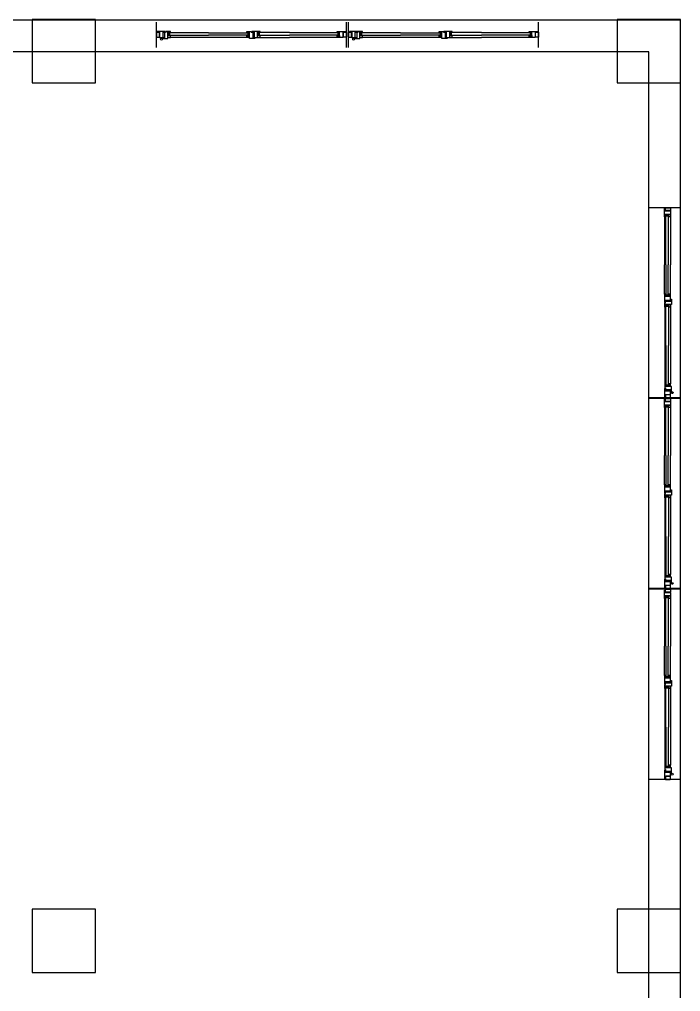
# Model space of a CAD drawing. Header units: millimetres. Extents: x -17017 to 2697, y 1903 to 18260.
# Drawn here: x -17002.614 to -17001.57, y 18234.438 to 18235.972 of the extents above; entities that cross this region are included whole.
import ezdxf

# ---------------------------------------------------------------- set-up
doc = ezdxf.new("R2010")
doc.units = ezdxf.units.MM
for name, color, linetype in [('1', 7, 'Continuous'), ('DUVAR', 7, 'Continuous'), ('KAPI', 3, 'Continuous'), ('PENCERE', 3, 'Continuous')]:
    doc.layers.add(name, color=color, linetype=linetype)

msp = doc.modelspace()

# ---------------------------------------------------------------- linework, layer by layer
at = {"layer": '1'}
for points in [[(-17001.5704, 18235.9711), (-17003.5704, 18235.9711), (-17003.5704, 18235.4448)], [(-17001.5704, 18235.9721), (-17001.6704, 18235.9721), (-17001.6704, 18235.8721), (-17001.5704, 18235.8721)], [(-17001.5704, 18232.9711), (-17001.5704, 18235.9721)], [(-17003.5204, 18233.601), (-17003.5204, 18233.0211), (-17001.6204, 18233.0211), (-17001.6204, 18235.9211), (-17003.5204, 18235.9211), (-17003.5204, 18235.4353)], [(-17001.5704, 18234.5682), (-17001.6704, 18234.5682), (-17001.6704, 18234.4682), (-17001.5704, 18234.4682)]]:
    msp.add_lwpolyline(points, dxfattribs=at)
for points in [[(-17002.4944, 18235.8721), (-17002.4944, 18235.9721), (-17002.5944, 18235.9721), (-17002.5944, 18235.8721)], [(-17002.4944, 18234.4682), (-17002.4944, 18234.5682), (-17002.5944, 18234.5682), (-17002.5944, 18234.4682)]]:
    msp.add_lwpolyline(points, close=True, dxfattribs=at)
at = {"layer": 'DUVAR'}
for p, q in [((-17002.3982, 18235.9281), (-17002.3982, 18235.9681)), ((-17002.0982, 18235.9281), (-17002.0982, 18235.9681)), ((-17002.0948, 18235.9281), (-17002.0948, 18235.9681)), ((-17001.7948, 18235.9281), (-17001.7948, 18235.9681)), ((-17001.5705, 18235.6751), (-17001.6204, 18235.6751)), ((-17001.5705, 18235.3751), (-17001.6204, 18235.3751)), ((-17001.5705, 18235.3742), (-17001.6204, 18235.3742)), ((-17001.5705, 18235.0742), (-17001.6204, 18235.0742)), ((-17001.5705, 18235.073), (-17001.6204, 18235.073)), ((-17001.5705, 18234.773), (-17001.6204, 18234.773))]:
    msp.add_line(p, q, dxfattribs=at)
at = {"layer": 'KAPI'}
for points in [[(-17002.3877, 18235.9438), (-17002.3877, 18235.9522), (-17002.3836, 18235.9522), (-17002.3836, 18235.9531), (-17002.3967, 18235.9531), (-17002.3967, 18235.9522), (-17002.3932, 18235.9522), (-17002.3932, 18235.9438), (-17002.3877, 18235.9438)], [(-17002.1088, 18235.9438), (-17002.1088, 18235.9522), (-17002.1129, 18235.9522), (-17002.1129, 18235.9531), (-17002.0998, 18235.9531), (-17002.0998, 18235.9522), (-17002.1033, 18235.9522), (-17002.1033, 18235.9438), (-17002.1088, 18235.9438)], [(-17002.0842, 18235.9438), (-17002.0842, 18235.9522), (-17002.0801, 18235.9522), (-17002.0801, 18235.9531), (-17002.0933, 18235.9531), (-17002.0933, 18235.9522), (-17002.0897, 18235.9522), (-17002.0897, 18235.9438), (-17002.0842, 18235.9438)], [(-17001.8054, 18235.9438), (-17001.8054, 18235.9522), (-17001.8094, 18235.9522), (-17001.8094, 18235.9531), (-17001.7963, 18235.9531), (-17001.7963, 18235.9522), (-17001.7998, 18235.9522), (-17001.7998, 18235.9438), (-17001.8054, 18235.9438)], [(-17001.5863, 18235.6645), (-17001.5947, 18235.6645), (-17001.5947, 18235.6605), (-17001.5956, 18235.6605), (-17001.5956, 18235.6736), (-17001.5947, 18235.6736), (-17001.5947, 18235.6701), (-17001.5863, 18235.6701), (-17001.5863, 18235.6645)], [(-17001.5863, 18235.3857), (-17001.5947, 18235.3857), (-17001.5947, 18235.3898), (-17001.5956, 18235.3898), (-17001.5956, 18235.3766), (-17001.5947, 18235.3766), (-17001.5947, 18235.3802), (-17001.5863, 18235.3802), (-17001.5863, 18235.3857)], [(-17001.5863, 18235.3636), (-17001.5947, 18235.3636), (-17001.5947, 18235.3596), (-17001.5956, 18235.3596), (-17001.5956, 18235.3727), (-17001.5947, 18235.3727), (-17001.5947, 18235.3691), (-17001.5863, 18235.3691), (-17001.5863, 18235.3636)], [(-17001.5863, 18235.0848), (-17001.5947, 18235.0848), (-17001.5947, 18235.0889), (-17001.5956, 18235.0889), (-17001.5956, 18235.0757), (-17001.5947, 18235.0757), (-17001.5947, 18235.0793), (-17001.5863, 18235.0793), (-17001.5863, 18235.0848)], [(-17001.5863, 18235.0624), (-17001.5947, 18235.0624), (-17001.5947, 18235.0584), (-17001.5956, 18235.0584), (-17001.5956, 18235.0715), (-17001.5947, 18235.0715), (-17001.5947, 18235.068), (-17001.5863, 18235.068), (-17001.5863, 18235.0624)], [(-17001.5863, 18234.7836), (-17001.5947, 18234.7836), (-17001.5947, 18234.7877), (-17001.5956, 18234.7877), (-17001.5956, 18234.7745), (-17001.5947, 18234.7745), (-17001.5947, 18234.7781), (-17001.5863, 18234.7781), (-17001.5863, 18234.7836)]]:
    msp.add_lwpolyline(points, dxfattribs=at)
for centre in [(-17002.3902, 18235.9412), (-17002.0867, 18235.9412), (-17001.5837, 18235.3832), (-17001.5837, 18235.0823), (-17001.5837, 18234.7811)]:
    msp.add_circle(centre, 0.0015, dxfattribs=at)
at = {"layer": 'PENCERE', "color": 1}
for p, q in [((-17002.2551, 18235.9436), (-17002.3761, 18235.9436)), ((-17002.2345, 18235.9438), (-17002.1882, 18235.9438)), ((-17002.1128, 18235.9438), (-17002.1882, 18235.9438)), ((-17001.9516, 18235.9436), (-17002.0727, 18235.9436)), ((-17001.931, 18235.9438), (-17001.8848, 18235.9438)), ((-17001.8094, 18235.9438), (-17001.8848, 18235.9438)), ((-17001.5956, 18235.6605), (-17001.5956, 18235.5851)), ((-17001.5863, 18235.6605), (-17001.5863, 18235.5851)), ((-17001.5956, 18235.5389), (-17001.5956, 18235.5851)), ((-17001.5863, 18235.5389), (-17001.5863, 18235.5851)), ((-17001.5954, 18235.5183), (-17001.5954, 18235.3973)), ((-17001.5861, 18235.5183), (-17001.5861, 18235.3972)), ((-17001.5956, 18235.3596), (-17001.5956, 18235.2842)), ((-17001.5863, 18235.3596), (-17001.5863, 18235.2842)), ((-17001.5956, 18235.238), (-17001.5956, 18235.2842)), ((-17001.5863, 18235.238), (-17001.5863, 18235.2842)), ((-17001.5954, 18235.2174), (-17001.5954, 18235.0963)), ((-17001.5861, 18235.2174), (-17001.5861, 18235.0963)), ((-17001.5956, 18235.0584), (-17001.5956, 18234.983)), ((-17001.5863, 18235.0584), (-17001.5863, 18234.983)), ((-17001.5956, 18234.9369), (-17001.5956, 18234.983)), ((-17001.5863, 18234.9368), (-17001.5863, 18234.983)), ((-17001.5954, 18234.9162), (-17001.5954, 18234.7952)), ((-17001.5861, 18234.9162), (-17001.5861, 18234.7952))]:
    msp.add_line(p, q, dxfattribs=at)
at = {"layer": 'PENCERE'}
for points in [[(-17002.3982, 18235.9447, 0.414214), (-17002.3976, 18235.9441), (-17002.3941, 18235.9441, 0.414214), (-17002.3935, 18235.9447), (-17002.3935, 18235.9515, 0.414214), (-17002.3941, 18235.9521), (-17002.3976, 18235.9521, 0.414214), (-17002.3982, 18235.9515)], [(-17002.0982, 18235.9447, -0.414214), (-17002.0988, 18235.9441), (-17002.1024, 18235.9441, -0.414214), (-17002.103, 18235.9447), (-17002.103, 18235.9515, -0.414214), (-17002.1024, 18235.9521), (-17002.0988, 18235.9521, -0.414214), (-17002.0982, 18235.9515)], [(-17002.0948, 18235.9447, 0.414214), (-17002.0942, 18235.9441), (-17002.0906, 18235.9441, 0.414214), (-17002.09, 18235.9447), (-17002.09, 18235.9515, 0.414214), (-17002.0906, 18235.9521), (-17002.0942, 18235.9521, 0.414214), (-17002.0948, 18235.9515)], [(-17001.7948, 18235.9447, -0.414214), (-17001.7954, 18235.9441), (-17001.7989, 18235.9441, -0.414214), (-17001.7995, 18235.9447), (-17001.7995, 18235.9515, -0.414214), (-17001.7989, 18235.9521), (-17001.7954, 18235.9521, -0.414214), (-17001.7948, 18235.9515)], [(-17001.5871, 18235.6751, -0.414214), (-17001.5865, 18235.6745), (-17001.5865, 18235.671, -0.414214), (-17001.5871, 18235.6704), (-17001.5939, 18235.6704, -0.414214), (-17001.5945, 18235.671), (-17001.5945, 18235.6745, -0.414214), (-17001.5939, 18235.6751)], [(-17001.5871, 18235.3751, 0.414214), (-17001.5865, 18235.3757), (-17001.5865, 18235.3793, 0.414214), (-17001.5871, 18235.3799), (-17001.5939, 18235.3799, 0.414214), (-17001.5945, 18235.3793), (-17001.5945, 18235.3757, 0.414214), (-17001.5939, 18235.3751)], [(-17001.5871, 18235.3742, -0.414214), (-17001.5865, 18235.3736), (-17001.5865, 18235.3701, -0.414214), (-17001.5871, 18235.3695), (-17001.5939, 18235.3695, -0.414214), (-17001.5945, 18235.3701), (-17001.5945, 18235.3736, -0.414214), (-17001.5939, 18235.3742)], [(-17001.5871, 18235.0742, 0.414214), (-17001.5865, 18235.0748), (-17001.5865, 18235.0784, 0.414214), (-17001.5871, 18235.079), (-17001.5939, 18235.079, 0.414214), (-17001.5945, 18235.0784), (-17001.5945, 18235.0748, 0.414214), (-17001.5939, 18235.0742)], [(-17001.5871, 18235.073, -0.414214), (-17001.5865, 18235.0724), (-17001.5865, 18235.0689, -0.414214), (-17001.5871, 18235.0683), (-17001.5939, 18235.0683, -0.414214), (-17001.5945, 18235.0689), (-17001.5945, 18235.0724, -0.414214), (-17001.5939, 18235.073)], [(-17001.5871, 18234.773, 0.414214), (-17001.5865, 18234.7736), (-17001.5865, 18234.7772, 0.414214), (-17001.5871, 18234.7778), (-17001.5939, 18234.7778, 0.414214), (-17001.5945, 18234.7772), (-17001.5945, 18234.7736, 0.414214), (-17001.5939, 18234.773)]]:
    msp.add_lwpolyline(points, format="xyb", close=True, dxfattribs=at)
for points in [[(-17002.3761, 18235.9529), (-17002.3827, 18235.9529), (-17002.3827, 18235.952), (-17002.3853, 18235.952), (-17002.3853, 18235.9432), (-17002.3887, 18235.9432), (-17002.3887, 18235.9422), (-17002.3802, 18235.9422), (-17002.3802, 18235.952), (-17002.3761, 18235.952)], [(-17002.3793, 18235.9479), (-17002.3793, 18235.9479), (-17002.3794, 18235.948), (-17002.3795, 18235.948), (-17002.3795, 18235.948), (-17002.3795, 18235.9481), (-17002.3796, 18235.9481), (-17002.3796, 18235.9482), (-17002.3796, 18235.9483), (-17002.3796, 18235.9483), (-17002.3796, 18235.9499), (-17002.3796, 18235.95), (-17002.3796, 18235.9501), (-17002.3796, 18235.9501), (-17002.3795, 18235.9502), (-17002.3795, 18235.9502), (-17002.3795, 18235.9503), (-17002.3794, 18235.9503), (-17002.3793, 18235.9503), (-17002.3793, 18235.9503), (-17002.378, 18235.9503), (-17002.3779, 18235.9503), (-17002.3778, 18235.9503), (-17002.3778, 18235.9503), (-17002.3777, 18235.9502), (-17002.3777, 18235.9502), (-17002.3777, 18235.9501), (-17002.3776, 18235.9501), (-17002.3776, 18235.95), (-17002.3776, 18235.9499), (-17002.3776, 18235.9483), (-17002.3776, 18235.9483), (-17002.3776, 18235.9482), (-17002.3777, 18235.9481), (-17002.3777, 18235.9481), (-17002.3777, 18235.948), (-17002.3778, 18235.948), (-17002.3778, 18235.948), (-17002.3779, 18235.9479), (-17002.378, 18235.9479), (-17002.3793, 18235.9479)], [(-17002.2551, 18235.9529), (-17002.2484, 18235.9529), (-17002.2484, 18235.9519), (-17002.2459, 18235.9519), (-17002.2459, 18235.9432), (-17002.2425, 18235.9432), (-17002.2425, 18235.9422), (-17002.251, 18235.9422), (-17002.251, 18235.952), (-17002.2551, 18235.952)], [(-17002.2519, 18235.9479), (-17002.2518, 18235.9479), (-17002.2518, 18235.948), (-17002.2517, 18235.948), (-17002.2517, 18235.948), (-17002.2516, 18235.9481), (-17002.2516, 18235.9481), (-17002.2516, 18235.9482), (-17002.2516, 18235.9483), (-17002.2516, 18235.9483), (-17002.2516, 18235.9499), (-17002.2516, 18235.95), (-17002.2516, 18235.9501), (-17002.2516, 18235.9501), (-17002.2516, 18235.9502), (-17002.2517, 18235.9502), (-17002.2517, 18235.9503), (-17002.2518, 18235.9503), (-17002.2518, 18235.9503), (-17002.2519, 18235.9503), (-17002.2532, 18235.9503), (-17002.2533, 18235.9503), (-17002.2534, 18235.9503), (-17002.2534, 18235.9503), (-17002.2535, 18235.9502), (-17002.2535, 18235.9502), (-17002.2535, 18235.9501), (-17002.2536, 18235.9501), (-17002.2536, 18235.95), (-17002.2536, 18235.9499), (-17002.2536, 18235.9483), (-17002.2536, 18235.9483), (-17002.2536, 18235.9482), (-17002.2535, 18235.9481), (-17002.2535, 18235.9481), (-17002.2535, 18235.948), (-17002.2534, 18235.948), (-17002.2534, 18235.948), (-17002.2533, 18235.9479), (-17002.2532, 18235.9479), (-17002.2519, 18235.9479)], [(-17002.2344, 18235.9522), (-17002.2344, 18235.9531), (-17002.2476, 18235.9531), (-17002.2476, 18235.9522), (-17002.244, 18235.9522), (-17002.244, 18235.9438), (-17002.2385, 18235.9438), (-17002.2385, 18235.9522)], [(-17002.2376, 18235.9481), (-17002.2377, 18235.9482), (-17002.2378, 18235.9482), (-17002.2378, 18235.9482), (-17002.2379, 18235.9482), (-17002.2379, 18235.9483), (-17002.2379, 18235.9483), (-17002.238, 18235.9484), (-17002.238, 18235.9485), (-17002.238, 18235.9485), (-17002.238, 18235.9501), (-17002.238, 18235.9502), (-17002.238, 18235.9503), (-17002.2379, 18235.9503), (-17002.2379, 18235.9504), (-17002.2379, 18235.9505), (-17002.2378, 18235.9505), (-17002.2378, 18235.9505), (-17002.2377, 18235.9505), (-17002.2376, 18235.9505), (-17002.2363, 18235.9505), (-17002.2362, 18235.9505), (-17002.2362, 18235.9505), (-17002.2361, 18235.9505), (-17002.2361, 18235.9505), (-17002.2361, 18235.9504), (-17002.236, 18235.9503), (-17002.236, 18235.9503), (-17002.236, 18235.9502), (-17002.236, 18235.9501), (-17002.236, 18235.9485), (-17002.236, 18235.9485), (-17002.236, 18235.9484), (-17002.236, 18235.9483), (-17002.2361, 18235.9483), (-17002.2361, 18235.9482), (-17002.2361, 18235.9482), (-17002.2362, 18235.9482), (-17002.2362, 18235.9482), (-17002.2363, 18235.9481), (-17002.2376, 18235.9481)], [(-17002.1128, 18235.9464), (-17002.1098, 18235.9464), (-17002.1094, 18235.9465), (-17002.109, 18235.9467), (-17002.1088, 18235.9468), (-17002.1088, 18235.9438), (-17002.1128, 18235.9438)], [(-17002.1097, 18235.9481), (-17002.1096, 18235.9482), (-17002.1096, 18235.9482), (-17002.1095, 18235.9482), (-17002.1095, 18235.9482), (-17002.1094, 18235.9483), (-17002.1094, 18235.9483), (-17002.1094, 18235.9484), (-17002.1094, 18235.9485), (-17002.1094, 18235.9485), (-17002.1094, 18235.9501), (-17002.1094, 18235.9502), (-17002.1094, 18235.9503), (-17002.1094, 18235.9503), (-17002.1094, 18235.9504), (-17002.1095, 18235.9505), (-17002.1095, 18235.9505), (-17002.1096, 18235.9505), (-17002.1096, 18235.9505), (-17002.1097, 18235.9505), (-17002.111, 18235.9505), (-17002.1111, 18235.9505), (-17002.1111, 18235.9505), (-17002.1112, 18235.9505), (-17002.1112, 18235.9505), (-17002.1113, 18235.9504), (-17002.1113, 18235.9503), (-17002.1113, 18235.9503), (-17002.1114, 18235.9502), (-17002.1114, 18235.9501), (-17002.1114, 18235.9485), (-17002.1114, 18235.9485), (-17002.1113, 18235.9484), (-17002.1113, 18235.9483), (-17002.1113, 18235.9483), (-17002.1112, 18235.9482), (-17002.1112, 18235.9482), (-17002.1111, 18235.9482), (-17002.1111, 18235.9482), (-17002.111, 18235.9481), (-17002.1097, 18235.9481)], [(-17002.0726, 18235.9529), (-17002.0793, 18235.9529), (-17002.0793, 18235.952), (-17002.0818, 18235.952), (-17002.0818, 18235.9432), (-17002.0852, 18235.9432), (-17002.0852, 18235.9422), (-17002.0767, 18235.9422), (-17002.0767, 18235.952), (-17002.0726, 18235.952)], [(-17002.0758, 18235.9479), (-17002.0759, 18235.9479), (-17002.0759, 18235.948), (-17002.076, 18235.948), (-17002.076, 18235.948), (-17002.0761, 18235.9481), (-17002.0761, 18235.9481), (-17002.0761, 18235.9482), (-17002.0761, 18235.9483), (-17002.0761, 18235.9483), (-17002.0761, 18235.9499), (-17002.0761, 18235.95), (-17002.0761, 18235.9501), (-17002.0761, 18235.9501), (-17002.0761, 18235.9502), (-17002.076, 18235.9502), (-17002.076, 18235.9503), (-17002.0759, 18235.9503), (-17002.0759, 18235.9503), (-17002.0758, 18235.9503), (-17002.0745, 18235.9503), (-17002.0744, 18235.9503), (-17002.0744, 18235.9503), (-17002.0743, 18235.9503), (-17002.0743, 18235.9502), (-17002.0742, 18235.9502), (-17002.0742, 18235.9501), (-17002.0742, 18235.9501), (-17002.0741, 18235.95), (-17002.0741, 18235.9499), (-17002.0741, 18235.9483), (-17002.0741, 18235.9483), (-17002.0742, 18235.9482), (-17002.0742, 18235.9481), (-17002.0742, 18235.9481), (-17002.0743, 18235.948), (-17002.0743, 18235.948), (-17002.0744, 18235.948), (-17002.0744, 18235.9479), (-17002.0745, 18235.9479), (-17002.0758, 18235.9479)], [(-17001.9516, 18235.9529), (-17001.945, 18235.9529), (-17001.945, 18235.9519), (-17001.9424, 18235.9519), (-17001.9424, 18235.9432), (-17001.939, 18235.9432), (-17001.939, 18235.9422), (-17001.9476, 18235.9422), (-17001.9476, 18235.952), (-17001.9516, 18235.952)], [(-17001.9484, 18235.9479), (-17001.9484, 18235.9479), (-17001.9483, 18235.948), (-17001.9483, 18235.948), (-17001.9482, 18235.948), (-17001.9482, 18235.9481), (-17001.9481, 18235.9481), (-17001.9481, 18235.9482), (-17001.9481, 18235.9483), (-17001.9481, 18235.9483), (-17001.9481, 18235.9499), (-17001.9481, 18235.95), (-17001.9481, 18235.9501), (-17001.9481, 18235.9501), (-17001.9482, 18235.9502), (-17001.9482, 18235.9502), (-17001.9483, 18235.9503), (-17001.9483, 18235.9503), (-17001.9484, 18235.9503), (-17001.9484, 18235.9503), (-17001.9498, 18235.9503), (-17001.9498, 18235.9503), (-17001.9499, 18235.9503), (-17001.9499, 18235.9503), (-17001.95, 18235.9502), (-17001.95, 18235.9502), (-17001.95, 18235.9501), (-17001.9501, 18235.9501), (-17001.9501, 18235.95), (-17001.9501, 18235.9499), (-17001.9501, 18235.9483), (-17001.9501, 18235.9483), (-17001.9501, 18235.9482), (-17001.95, 18235.9481), (-17001.95, 18235.9481), (-17001.95, 18235.948), (-17001.9499, 18235.948), (-17001.9499, 18235.948), (-17001.9498, 18235.9479), (-17001.9498, 18235.9479), (-17001.9484, 18235.9479)], [(-17001.9309, 18235.9522), (-17001.9309, 18235.9531), (-17001.9441, 18235.9531), (-17001.9441, 18235.9522), (-17001.9405, 18235.9522), (-17001.9405, 18235.9438), (-17001.935, 18235.9438), (-17001.935, 18235.9522)], [(-17001.9342, 18235.9481), (-17001.9342, 18235.9482), (-17001.9343, 18235.9482), (-17001.9343, 18235.9482), (-17001.9344, 18235.9482), (-17001.9344, 18235.9483), (-17001.9344, 18235.9483), (-17001.9345, 18235.9484), (-17001.9345, 18235.9485), (-17001.9345, 18235.9485), (-17001.9345, 18235.9501), (-17001.9345, 18235.9502), (-17001.9345, 18235.9503), (-17001.9344, 18235.9503), (-17001.9344, 18235.9504), (-17001.9344, 18235.9505), (-17001.9343, 18235.9505), (-17001.9343, 18235.9505), (-17001.9342, 18235.9505), (-17001.9342, 18235.9505), (-17001.9328, 18235.9505), (-17001.9328, 18235.9505), (-17001.9327, 18235.9505), (-17001.9327, 18235.9505), (-17001.9326, 18235.9505), (-17001.9326, 18235.9504), (-17001.9325, 18235.9503), (-17001.9325, 18235.9503), (-17001.9325, 18235.9502), (-17001.9325, 18235.9501), (-17001.9325, 18235.9485), (-17001.9325, 18235.9485), (-17001.9325, 18235.9484), (-17001.9325, 18235.9483), (-17001.9326, 18235.9483), (-17001.9326, 18235.9482), (-17001.9327, 18235.9482), (-17001.9327, 18235.9482), (-17001.9328, 18235.9482), (-17001.9328, 18235.9481), (-17001.9342, 18235.9481)], [(-17001.8094, 18235.9464), (-17001.8063, 18235.9464), (-17001.8059, 18235.9465), (-17001.8055, 18235.9467), (-17001.8054, 18235.9468), (-17001.8054, 18235.9438), (-17001.8094, 18235.9438)], [(-17001.8062, 18235.9481), (-17001.8061, 18235.9482), (-17001.8061, 18235.9482), (-17001.806, 18235.9482), (-17001.806, 18235.9482), (-17001.8059, 18235.9483), (-17001.8059, 18235.9483), (-17001.8059, 18235.9484), (-17001.8059, 18235.9485), (-17001.8059, 18235.9485), (-17001.8059, 18235.9501), (-17001.8059, 18235.9502), (-17001.8059, 18235.9503), (-17001.8059, 18235.9503), (-17001.8059, 18235.9504), (-17001.806, 18235.9505), (-17001.806, 18235.9505), (-17001.8061, 18235.9505), (-17001.8061, 18235.9505), (-17001.8062, 18235.9505), (-17001.8075, 18235.9505), (-17001.8076, 18235.9505), (-17001.8077, 18235.9505), (-17001.8077, 18235.9505), (-17001.8078, 18235.9505), (-17001.8078, 18235.9504), (-17001.8078, 18235.9503), (-17001.8079, 18235.9503), (-17001.8079, 18235.9502), (-17001.8079, 18235.9501), (-17001.8079, 18235.9485), (-17001.8079, 18235.9485), (-17001.8079, 18235.9484), (-17001.8078, 18235.9483), (-17001.8078, 18235.9483), (-17001.8078, 18235.9482), (-17001.8077, 18235.9482), (-17001.8077, 18235.9482), (-17001.8076, 18235.9482), (-17001.8075, 18235.9481), (-17001.8062, 18235.9481)], [(-17001.5906, 18235.6637), (-17001.5906, 18235.6637), (-17001.5907, 18235.6638), (-17001.5907, 18235.6639), (-17001.5907, 18235.6639), (-17001.5908, 18235.6639), (-17001.5908, 18235.664), (-17001.5909, 18235.664), (-17001.591, 18235.664), (-17001.591, 18235.664), (-17001.5926, 18235.664), (-17001.5927, 18235.664), (-17001.5928, 18235.664), (-17001.5928, 18235.664), (-17001.5929, 18235.6639), (-17001.5929, 18235.6639), (-17001.593, 18235.6639), (-17001.593, 18235.6638), (-17001.593, 18235.6637), (-17001.593, 18235.6637), (-17001.593, 18235.6624), (-17001.593, 18235.6623), (-17001.593, 18235.6622), (-17001.593, 18235.6622), (-17001.5929, 18235.6621), (-17001.5929, 18235.6621), (-17001.5928, 18235.6621), (-17001.5928, 18235.662), (-17001.5927, 18235.662), (-17001.5926, 18235.662), (-17001.591, 18235.662), (-17001.591, 18235.662), (-17001.5909, 18235.662), (-17001.5908, 18235.6621), (-17001.5908, 18235.6621), (-17001.5907, 18235.6621), (-17001.5907, 18235.6622), (-17001.5907, 18235.6622), (-17001.5906, 18235.6623), (-17001.5906, 18235.6624), (-17001.5906, 18235.6637)], [(-17001.5889, 18235.6605), (-17001.5889, 18235.6636), (-17001.589, 18235.664), (-17001.5892, 18235.6644), (-17001.5893, 18235.6645), (-17001.5863, 18235.6645), (-17001.5863, 18235.6605)], [(-17001.5947, 18235.5389), (-17001.5956, 18235.5389), (-17001.5956, 18235.5258), (-17001.5947, 18235.5258), (-17001.5947, 18235.5294), (-17001.5863, 18235.5294), (-17001.5863, 18235.5349), (-17001.5947, 18235.5349)], [(-17001.5954, 18235.5183), (-17001.5954, 18235.5249), (-17001.5944, 18235.5249), (-17001.5944, 18235.5275), (-17001.5857, 18235.5275), (-17001.5857, 18235.5308), (-17001.5847, 18235.5308), (-17001.5847, 18235.5223), (-17001.5945, 18235.5223), (-17001.5945, 18235.5183)], [(-17001.5906, 18235.5357), (-17001.5906, 18235.5357), (-17001.5907, 18235.5356), (-17001.5907, 18235.5356), (-17001.5907, 18235.5355), (-17001.5908, 18235.5355), (-17001.5908, 18235.5354), (-17001.5909, 18235.5354), (-17001.591, 18235.5354), (-17001.591, 18235.5354), (-17001.5926, 18235.5354), (-17001.5927, 18235.5354), (-17001.5928, 18235.5354), (-17001.5928, 18235.5354), (-17001.5929, 18235.5355), (-17001.5929, 18235.5355), (-17001.593, 18235.5356), (-17001.593, 18235.5356), (-17001.593, 18235.5357), (-17001.593, 18235.5357), (-17001.593, 18235.5371), (-17001.593, 18235.5371), (-17001.593, 18235.5372), (-17001.593, 18235.5372), (-17001.5929, 18235.5373), (-17001.5929, 18235.5373), (-17001.5928, 18235.5374), (-17001.5928, 18235.5374), (-17001.5927, 18235.5374), (-17001.5926, 18235.5374), (-17001.591, 18235.5374), (-17001.591, 18235.5374), (-17001.5909, 18235.5374), (-17001.5908, 18235.5374), (-17001.5908, 18235.5373), (-17001.5907, 18235.5373), (-17001.5907, 18235.5372), (-17001.5907, 18235.5372), (-17001.5906, 18235.5371), (-17001.5906, 18235.5371), (-17001.5906, 18235.5357)], [(-17001.5904, 18235.5215), (-17001.5904, 18235.5215), (-17001.5904, 18235.5216), (-17001.5905, 18235.5216), (-17001.5905, 18235.5217), (-17001.5905, 18235.5217), (-17001.5906, 18235.5218), (-17001.5907, 18235.5218), (-17001.5907, 18235.5218), (-17001.5908, 18235.5218), (-17001.5924, 18235.5218), (-17001.5925, 18235.5218), (-17001.5925, 18235.5218), (-17001.5926, 18235.5218), (-17001.5927, 18235.5217), (-17001.5927, 18235.5217), (-17001.5928, 18235.5216), (-17001.5928, 18235.5216), (-17001.5928, 18235.5215), (-17001.5928, 18235.5215), (-17001.5928, 18235.5201), (-17001.5928, 18235.5201), (-17001.5928, 18235.52), (-17001.5928, 18235.52), (-17001.5927, 18235.5199), (-17001.5927, 18235.5199), (-17001.5926, 18235.5198), (-17001.5925, 18235.5198), (-17001.5925, 18235.5198), (-17001.5924, 18235.5198), (-17001.5908, 18235.5198), (-17001.5907, 18235.5198), (-17001.5907, 18235.5198), (-17001.5906, 18235.5198), (-17001.5905, 18235.5199), (-17001.5905, 18235.5199), (-17001.5905, 18235.52), (-17001.5904, 18235.52), (-17001.5904, 18235.5201), (-17001.5904, 18235.5201), (-17001.5904, 18235.5215)], [(-17001.5954, 18235.3973), (-17001.5954, 18235.3906), (-17001.5944, 18235.3906), (-17001.5944, 18235.3881), (-17001.5857, 18235.3881), (-17001.5857, 18235.3847), (-17001.5847, 18235.3847), (-17001.5847, 18235.3932), (-17001.5945, 18235.3932), (-17001.5945, 18235.3973)], [(-17001.5904, 18235.3941), (-17001.5904, 18235.394), (-17001.5904, 18235.394), (-17001.5905, 18235.3939), (-17001.5905, 18235.3939), (-17001.5906, 18235.3938), (-17001.5906, 18235.3938), (-17001.5907, 18235.3938), (-17001.5907, 18235.3938), (-17001.5908, 18235.3938), (-17001.5924, 18235.3938), (-17001.5925, 18235.3938), (-17001.5925, 18235.3938), (-17001.5926, 18235.3938), (-17001.5927, 18235.3938), (-17001.5927, 18235.3939), (-17001.5928, 18235.3939), (-17001.5928, 18235.394), (-17001.5928, 18235.394), (-17001.5928, 18235.3941), (-17001.5928, 18235.3954), (-17001.5928, 18235.3955), (-17001.5928, 18235.3955), (-17001.5928, 18235.3956), (-17001.5927, 18235.3956), (-17001.5927, 18235.3957), (-17001.5926, 18235.3957), (-17001.5925, 18235.3957), (-17001.5925, 18235.3958), (-17001.5924, 18235.3958), (-17001.5908, 18235.3958), (-17001.5907, 18235.3958), (-17001.5907, 18235.3957), (-17001.5906, 18235.3957), (-17001.5906, 18235.3957), (-17001.5905, 18235.3956), (-17001.5905, 18235.3956), (-17001.5904, 18235.3955), (-17001.5904, 18235.3955), (-17001.5904, 18235.3954), (-17001.5904, 18235.3941)], [(-17001.5906, 18235.3628), (-17001.5906, 18235.3628), (-17001.5907, 18235.3629), (-17001.5907, 18235.3629), (-17001.5907, 18235.363), (-17001.5908, 18235.363), (-17001.5908, 18235.3631), (-17001.5909, 18235.3631), (-17001.591, 18235.3631), (-17001.591, 18235.3631), (-17001.5926, 18235.3631), (-17001.5927, 18235.3631), (-17001.5928, 18235.3631), (-17001.5928, 18235.3631), (-17001.5929, 18235.363), (-17001.5929, 18235.363), (-17001.593, 18235.3629), (-17001.593, 18235.3629), (-17001.593, 18235.3628), (-17001.593, 18235.3628), (-17001.593, 18235.3614), (-17001.593, 18235.3614), (-17001.593, 18235.3613), (-17001.593, 18235.3613), (-17001.5929, 18235.3612), (-17001.5929, 18235.3612), (-17001.5928, 18235.3611), (-17001.5928, 18235.3611), (-17001.5927, 18235.3611), (-17001.5926, 18235.3611), (-17001.591, 18235.3611), (-17001.591, 18235.3611), (-17001.5909, 18235.3611), (-17001.5908, 18235.3611), (-17001.5908, 18235.3612), (-17001.5907, 18235.3612), (-17001.5907, 18235.3613), (-17001.5907, 18235.3613), (-17001.5906, 18235.3614), (-17001.5906, 18235.3614), (-17001.5906, 18235.3628)], [(-17001.5889, 18235.3596), (-17001.5889, 18235.3626), (-17001.589, 18235.3631), (-17001.5892, 18235.3635), (-17001.5893, 18235.3636), (-17001.5863, 18235.3636), (-17001.5863, 18235.3596)], [(-17001.5947, 18235.238), (-17001.5956, 18235.238), (-17001.5956, 18235.2249), (-17001.5947, 18235.2249), (-17001.5947, 18235.2284), (-17001.5863, 18235.2284), (-17001.5863, 18235.234), (-17001.5947, 18235.234)], [(-17001.5906, 18235.2348), (-17001.5906, 18235.2348), (-17001.5907, 18235.2347), (-17001.5907, 18235.2346), (-17001.5907, 18235.2346), (-17001.5908, 18235.2346), (-17001.5908, 18235.2345), (-17001.5909, 18235.2345), (-17001.591, 18235.2345), (-17001.591, 18235.2345), (-17001.5926, 18235.2345), (-17001.5927, 18235.2345), (-17001.5928, 18235.2345), (-17001.5928, 18235.2345), (-17001.5929, 18235.2346), (-17001.5929, 18235.2346), (-17001.593, 18235.2346), (-17001.593, 18235.2347), (-17001.593, 18235.2348), (-17001.593, 18235.2348), (-17001.593, 18235.2361), (-17001.593, 18235.2362), (-17001.593, 18235.2363), (-17001.593, 18235.2363), (-17001.5929, 18235.2364), (-17001.5929, 18235.2364), (-17001.5928, 18235.2364), (-17001.5928, 18235.2365), (-17001.5927, 18235.2365), (-17001.5926, 18235.2365), (-17001.591, 18235.2365), (-17001.591, 18235.2365), (-17001.5909, 18235.2365), (-17001.5908, 18235.2364), (-17001.5908, 18235.2364), (-17001.5907, 18235.2364), (-17001.5907, 18235.2363), (-17001.5907, 18235.2363), (-17001.5906, 18235.2362), (-17001.5906, 18235.2361), (-17001.5906, 18235.2348)], [(-17001.5954, 18235.2174), (-17001.5954, 18235.224), (-17001.5944, 18235.224), (-17001.5944, 18235.2266), (-17001.5857, 18235.2266), (-17001.5857, 18235.2299), (-17001.5847, 18235.2299), (-17001.5847, 18235.2214), (-17001.5945, 18235.2214), (-17001.5945, 18235.2174)], [(-17001.5904, 18235.2205), (-17001.5904, 18235.2206), (-17001.5904, 18235.2207), (-17001.5905, 18235.2207), (-17001.5905, 18235.2208), (-17001.5905, 18235.2208), (-17001.5906, 18235.2208), (-17001.5907, 18235.2209), (-17001.5907, 18235.2209), (-17001.5908, 18235.2209), (-17001.5924, 18235.2209), (-17001.5925, 18235.2209), (-17001.5925, 18235.2209), (-17001.5926, 18235.2208), (-17001.5927, 18235.2208), (-17001.5927, 18235.2208), (-17001.5928, 18235.2207), (-17001.5928, 18235.2207), (-17001.5928, 18235.2206), (-17001.5928, 18235.2205), (-17001.5928, 18235.2192), (-17001.5928, 18235.2192), (-17001.5928, 18235.2191), (-17001.5928, 18235.219), (-17001.5927, 18235.219), (-17001.5927, 18235.219), (-17001.5926, 18235.2189), (-17001.5925, 18235.2189), (-17001.5925, 18235.2189), (-17001.5924, 18235.2189), (-17001.5908, 18235.2189), (-17001.5907, 18235.2189), (-17001.5907, 18235.2189), (-17001.5906, 18235.2189), (-17001.5905, 18235.219), (-17001.5905, 18235.219), (-17001.5905, 18235.219), (-17001.5904, 18235.2191), (-17001.5904, 18235.2192), (-17001.5904, 18235.2192), (-17001.5904, 18235.2205)], [(-17001.5954, 18235.0963), (-17001.5954, 18235.0897), (-17001.5944, 18235.0897), (-17001.5944, 18235.0872), (-17001.5857, 18235.0872), (-17001.5857, 18235.0838), (-17001.5847, 18235.0838), (-17001.5847, 18235.0923), (-17001.5945, 18235.0923), (-17001.5945, 18235.0963)], [(-17001.5904, 18235.0932), (-17001.5904, 18235.0931), (-17001.5904, 18235.0931), (-17001.5905, 18235.093), (-17001.5905, 18235.093), (-17001.5906, 18235.0929), (-17001.5906, 18235.0929), (-17001.5907, 18235.0929), (-17001.5907, 18235.0928), (-17001.5908, 18235.0928), (-17001.5924, 18235.0928), (-17001.5925, 18235.0928), (-17001.5925, 18235.0929), (-17001.5926, 18235.0929), (-17001.5927, 18235.0929), (-17001.5927, 18235.093), (-17001.5928, 18235.093), (-17001.5928, 18235.0931), (-17001.5928, 18235.0931), (-17001.5928, 18235.0932), (-17001.5928, 18235.0945), (-17001.5928, 18235.0946), (-17001.5928, 18235.0946), (-17001.5928, 18235.0947), (-17001.5927, 18235.0947), (-17001.5927, 18235.0948), (-17001.5926, 18235.0948), (-17001.5925, 18235.0948), (-17001.5925, 18235.0948), (-17001.5924, 18235.0948), (-17001.5908, 18235.0948), (-17001.5907, 18235.0948), (-17001.5907, 18235.0948), (-17001.5906, 18235.0948), (-17001.5906, 18235.0948), (-17001.5905, 18235.0947), (-17001.5905, 18235.0947), (-17001.5904, 18235.0946), (-17001.5904, 18235.0946), (-17001.5904, 18235.0945), (-17001.5904, 18235.0932)], [(-17001.5906, 18235.0616), (-17001.5906, 18235.0617), (-17001.5907, 18235.0617), (-17001.5907, 18235.0618), (-17001.5907, 18235.0618), (-17001.5908, 18235.0619), (-17001.5908, 18235.0619), (-17001.5909, 18235.0619), (-17001.591, 18235.0619), (-17001.591, 18235.0619), (-17001.5926, 18235.0619), (-17001.5927, 18235.0619), (-17001.5928, 18235.0619), (-17001.5928, 18235.0619), (-17001.5929, 18235.0619), (-17001.5929, 18235.0618), (-17001.593, 18235.0618), (-17001.593, 18235.0617), (-17001.593, 18235.0617), (-17001.593, 18235.0616), (-17001.593, 18235.0603), (-17001.593, 18235.0602), (-17001.593, 18235.0602), (-17001.593, 18235.0601), (-17001.5929, 18235.0601), (-17001.5929, 18235.06), (-17001.5928, 18235.06), (-17001.5928, 18235.06), (-17001.5927, 18235.0599), (-17001.5926, 18235.0599), (-17001.591, 18235.0599), (-17001.591, 18235.0599), (-17001.5909, 18235.06), (-17001.5908, 18235.06), (-17001.5908, 18235.06), (-17001.5907, 18235.0601), (-17001.5907, 18235.0601), (-17001.5907, 18235.0602), (-17001.5906, 18235.0602), (-17001.5906, 18235.0603), (-17001.5906, 18235.0616)], [(-17001.5889, 18235.0584), (-17001.5889, 18235.0615), (-17001.589, 18235.0619), (-17001.5892, 18235.0623), (-17001.5893, 18235.0624), (-17001.5863, 18235.0624), (-17001.5863, 18235.0584)], [(-17001.5947, 18234.9369), (-17001.5956, 18234.9369), (-17001.5956, 18234.9237), (-17001.5947, 18234.9237), (-17001.5947, 18234.9273), (-17001.5863, 18234.9273), (-17001.5863, 18234.9328), (-17001.5947, 18234.9328)], [(-17001.5954, 18234.9162), (-17001.5954, 18234.9228), (-17001.5944, 18234.9228), (-17001.5944, 18234.9254), (-17001.5857, 18234.9254), (-17001.5857, 18234.9288), (-17001.5847, 18234.9288), (-17001.5847, 18234.9202), (-17001.5945, 18234.9202), (-17001.5945, 18234.9162)], [(-17001.5906, 18234.9336), (-17001.5906, 18234.9336), (-17001.5907, 18234.9335), (-17001.5907, 18234.9335), (-17001.5907, 18234.9334), (-17001.5908, 18234.9334), (-17001.5908, 18234.9334), (-17001.5909, 18234.9333), (-17001.591, 18234.9333), (-17001.591, 18234.9333), (-17001.5926, 18234.9333), (-17001.5927, 18234.9333), (-17001.5928, 18234.9333), (-17001.5928, 18234.9334), (-17001.5929, 18234.9334), (-17001.5929, 18234.9334), (-17001.593, 18234.9335), (-17001.593, 18234.9335), (-17001.593, 18234.9336), (-17001.593, 18234.9336), (-17001.593, 18234.935), (-17001.593, 18234.935), (-17001.593, 18234.9351), (-17001.593, 18234.9351), (-17001.5929, 18234.9352), (-17001.5929, 18234.9352), (-17001.5928, 18234.9353), (-17001.5928, 18234.9353), (-17001.5927, 18234.9353), (-17001.5926, 18234.9353), (-17001.591, 18234.9353), (-17001.591, 18234.9353), (-17001.5909, 18234.9353), (-17001.5908, 18234.9353), (-17001.5908, 18234.9352), (-17001.5907, 18234.9352), (-17001.5907, 18234.9351), (-17001.5907, 18234.9351), (-17001.5906, 18234.935), (-17001.5906, 18234.935), (-17001.5906, 18234.9336)], [(-17001.5904, 18234.9194), (-17001.5904, 18234.9194), (-17001.5904, 18234.9195), (-17001.5905, 18234.9195), (-17001.5905, 18234.9196), (-17001.5905, 18234.9196), (-17001.5906, 18234.9197), (-17001.5907, 18234.9197), (-17001.5907, 18234.9197), (-17001.5908, 18234.9197), (-17001.5924, 18234.9197), (-17001.5925, 18234.9197), (-17001.5925, 18234.9197), (-17001.5926, 18234.9197), (-17001.5927, 18234.9196), (-17001.5927, 18234.9196), (-17001.5928, 18234.9195), (-17001.5928, 18234.9195), (-17001.5928, 18234.9194), (-17001.5928, 18234.9194), (-17001.5928, 18234.918), (-17001.5928, 18234.918), (-17001.5928, 18234.9179), (-17001.5928, 18234.9179), (-17001.5927, 18234.9178), (-17001.5927, 18234.9178), (-17001.5926, 18234.9178), (-17001.5925, 18234.9177), (-17001.5925, 18234.9177), (-17001.5924, 18234.9177), (-17001.5908, 18234.9177), (-17001.5907, 18234.9177), (-17001.5907, 18234.9177), (-17001.5906, 18234.9178), (-17001.5905, 18234.9178), (-17001.5905, 18234.9178), (-17001.5905, 18234.9179), (-17001.5904, 18234.9179), (-17001.5904, 18234.918), (-17001.5904, 18234.918), (-17001.5904, 18234.9194)], [(-17001.5954, 18234.7952), (-17001.5954, 18234.7885), (-17001.5944, 18234.7885), (-17001.5944, 18234.786), (-17001.5857, 18234.786), (-17001.5857, 18234.7826), (-17001.5847, 18234.7826), (-17001.5847, 18234.7911), (-17001.5945, 18234.7911), (-17001.5945, 18234.7952)], [(-17001.5904, 18234.792), (-17001.5904, 18234.7919), (-17001.5904, 18234.7919), (-17001.5905, 18234.7918), (-17001.5905, 18234.7918), (-17001.5906, 18234.7917), (-17001.5906, 18234.7917), (-17001.5907, 18234.7917), (-17001.5907, 18234.7917), (-17001.5908, 18234.7917), (-17001.5924, 18234.7917), (-17001.5925, 18234.7917), (-17001.5925, 18234.7917), (-17001.5926, 18234.7917), (-17001.5927, 18234.7917), (-17001.5927, 18234.7918), (-17001.5928, 18234.7918), (-17001.5928, 18234.7919), (-17001.5928, 18234.7919), (-17001.5928, 18234.792), (-17001.5928, 18234.7933), (-17001.5928, 18234.7934), (-17001.5928, 18234.7934), (-17001.5928, 18234.7935), (-17001.5927, 18234.7935), (-17001.5927, 18234.7936), (-17001.5926, 18234.7936), (-17001.5925, 18234.7936), (-17001.5925, 18234.7937), (-17001.5924, 18234.7937), (-17001.5908, 18234.7937), (-17001.5907, 18234.7937), (-17001.5907, 18234.7936), (-17001.5906, 18234.7936), (-17001.5906, 18234.7936), (-17001.5905, 18234.7935), (-17001.5905, 18234.7935), (-17001.5904, 18234.7934), (-17001.5904, 18234.7934), (-17001.5904, 18234.7933), (-17001.5904, 18234.792)]]:
    msp.add_lwpolyline(points, close=True, dxfattribs=at)
for points in [[(-17002.3792, 18235.9462), (-17002.3796, 18235.9463), (-17002.38, 18235.9465), (-17002.3802, 18235.9466)], [(-17002.3802, 18235.9436), (-17002.3761, 18235.9436), (-17002.3761, 18235.9462), (-17002.3792, 18235.9462)], [(-17002.316, 18235.9512), (-17002.3796, 18235.9512), (-17002.3796, 18235.9471), (-17002.316, 18235.9471)], [(-17002.316, 18235.9512), (-17002.2516, 18235.9511), (-17002.2516, 18235.9471), (-17002.316, 18235.9471)], [(-17002.251, 18235.9436), (-17002.2551, 18235.9436), (-17002.2551, 18235.9462), (-17002.252, 18235.9462)], [(-17002.252, 18235.9462), (-17002.2516, 18235.9463), (-17002.2512, 18235.9465), (-17002.251, 18235.9466)], [(-17002.2385, 18235.9438), (-17002.2345, 18235.9438), (-17002.2345, 18235.9464), (-17002.2375, 18235.9464), (-17002.2379, 18235.9465), (-17002.2383, 18235.9467), (-17002.2385, 18235.9468)], [(-17002.1882, 18235.9514), (-17002.238, 18235.9514), (-17002.238, 18235.9473), (-17002.1882, 18235.9473)], [(-17002.1882, 18235.9514), (-17002.1094, 18235.9514), (-17002.1094, 18235.9473), (-17002.1882, 18235.9473)], [(-17002.0757, 18235.9462), (-17002.0761, 18235.9463), (-17002.0765, 18235.9465), (-17002.0767, 18235.9466)], [(-17002.0767, 18235.9436), (-17002.0727, 18235.9436), (-17002.0727, 18235.9462), (-17002.0757, 18235.9462)], [(-17002.0125, 18235.9512), (-17002.0761, 18235.9512), (-17002.0761, 18235.9471), (-17002.0125, 18235.9471)], [(-17002.0125, 18235.9512), (-17001.9481, 18235.9511), (-17001.9481, 18235.9471), (-17002.0125, 18235.9471)], [(-17001.9476, 18235.9436), (-17001.9516, 18235.9436), (-17001.9516, 18235.9462), (-17001.9486, 18235.9462)], [(-17001.9486, 18235.9462), (-17001.9481, 18235.9463), (-17001.9477, 18235.9465), (-17001.9476, 18235.9466)], [(-17001.935, 18235.9438), (-17001.931, 18235.9438), (-17001.931, 18235.9464), (-17001.934, 18235.9464), (-17001.9344, 18235.9465), (-17001.9349, 18235.9467), (-17001.935, 18235.9468)], [(-17001.8848, 18235.9514), (-17001.9345, 18235.9514), (-17001.9345, 18235.9473), (-17001.8848, 18235.9473)], [(-17001.8848, 18235.9514), (-17001.8059, 18235.9514), (-17001.8059, 18235.9473), (-17001.8848, 18235.9473)], [(-17001.5938, 18235.5851), (-17001.5938, 18235.664), (-17001.5898, 18235.664), (-17001.5898, 18235.5851)], [(-17001.5938, 18235.5851), (-17001.5938, 18235.5354), (-17001.5898, 18235.5354), (-17001.5898, 18235.5851)], [(-17001.5863, 18235.5349), (-17001.5863, 18235.5389), (-17001.5889, 18235.5389), (-17001.5889, 18235.5359), (-17001.589, 18235.5354), (-17001.5892, 18235.535), (-17001.5893, 18235.5349)], [(-17001.5936, 18235.4574), (-17001.5936, 18235.5218), (-17001.5896, 18235.5218), (-17001.5896, 18235.4574)], [(-17001.5886, 18235.5213), (-17001.5888, 18235.5218), (-17001.589, 18235.5222), (-17001.5891, 18235.5223)], [(-17001.5861, 18235.5223), (-17001.5861, 18235.5183), (-17001.5886, 18235.5183), (-17001.5886, 18235.5213)], [(-17001.5936, 18235.4574), (-17001.5936, 18235.3938), (-17001.5896, 18235.3938), (-17001.5896, 18235.4574)], [(-17001.5886, 18235.3942), (-17001.5888, 18235.3938), (-17001.589, 18235.3934), (-17001.5891, 18235.3932)], [(-17001.5861, 18235.3932), (-17001.5861, 18235.3972), (-17001.5886, 18235.3972), (-17001.5886, 18235.3942)], [(-17001.5938, 18235.2842), (-17001.5938, 18235.3631), (-17001.5898, 18235.3631), (-17001.5898, 18235.2842)], [(-17001.5938, 18235.2842), (-17001.5938, 18235.2345), (-17001.5898, 18235.2345), (-17001.5898, 18235.2842)], [(-17001.5863, 18235.234), (-17001.5863, 18235.238), (-17001.5889, 18235.238), (-17001.5889, 18235.2349), (-17001.589, 18235.2345), (-17001.5892, 18235.2341), (-17001.5893, 18235.234)], [(-17001.5936, 18235.1565), (-17001.5936, 18235.2209), (-17001.5896, 18235.2209), (-17001.5896, 18235.1565)], [(-17001.5886, 18235.2204), (-17001.5888, 18235.2208), (-17001.589, 18235.2213), (-17001.5891, 18235.2214)], [(-17001.5861, 18235.2214), (-17001.5861, 18235.2174), (-17001.5886, 18235.2174), (-17001.5886, 18235.2204)], [(-17001.5936, 18235.1565), (-17001.5936, 18235.0928), (-17001.5896, 18235.0928), (-17001.5896, 18235.1565)], [(-17001.5861, 18235.0923), (-17001.5861, 18235.0963), (-17001.5886, 18235.0963), (-17001.5886, 18235.0933)], [(-17001.5886, 18235.0933), (-17001.5888, 18235.0929), (-17001.589, 18235.0925), (-17001.5891, 18235.0923)], [(-17001.5938, 18234.983), (-17001.5938, 18235.0619), (-17001.5898, 18235.0619), (-17001.5898, 18234.983)], [(-17001.5938, 18234.983), (-17001.5938, 18234.9333), (-17001.5898, 18234.9333), (-17001.5898, 18234.983)], [(-17001.5863, 18234.9328), (-17001.5863, 18234.9368), (-17001.5889, 18234.9368), (-17001.5889, 18234.9338), (-17001.589, 18234.9334), (-17001.5892, 18234.9329), (-17001.5893, 18234.9328)], [(-17001.5936, 18234.8553), (-17001.5936, 18234.9197), (-17001.5896, 18234.9197), (-17001.5896, 18234.8553)], [(-17001.5886, 18234.9192), (-17001.5888, 18234.9197), (-17001.589, 18234.9201), (-17001.5891, 18234.9202)], [(-17001.5861, 18234.9202), (-17001.5861, 18234.9162), (-17001.5886, 18234.9162), (-17001.5886, 18234.9192)], [(-17001.5936, 18234.8553), (-17001.5936, 18234.7917), (-17001.5896, 18234.7917), (-17001.5896, 18234.8553)], [(-17001.5886, 18234.7921), (-17001.5888, 18234.7917), (-17001.589, 18234.7913), (-17001.5891, 18234.7911)], [(-17001.5861, 18234.7911), (-17001.5861, 18234.7952), (-17001.5886, 18234.7952), (-17001.5886, 18234.7921)]]:
    msp.add_lwpolyline(points, dxfattribs=at)
for centre in [(-17002.3902, 18235.9412), (-17002.0867, 18235.9412), (-17001.5837, 18235.3832), (-17001.5837, 18235.0823), (-17001.5837, 18234.7811)]:
    msp.add_circle(centre, 0.0015, dxfattribs=at)

doc.saveas('drawing.dxf')
